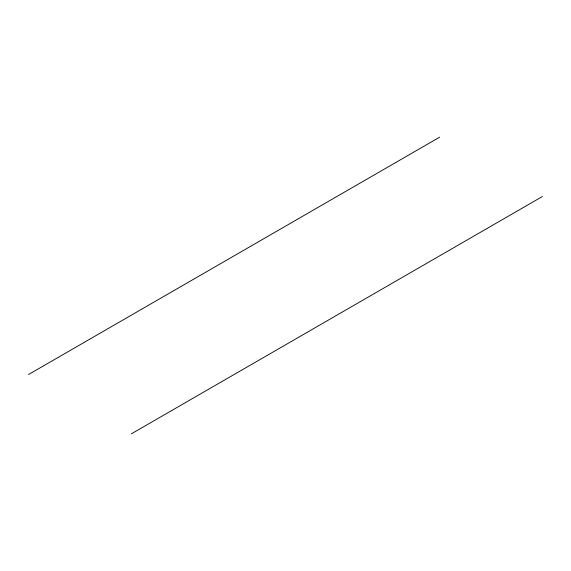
<?xml version="1.0" encoding="UTF-8"?>
<svg xmlns="http://www.w3.org/2000/svg" width="571" height="571" viewBox="0 0 571 571"><rect width="100%" height="100%" fill="white"/><g stroke="black" fill="none" stroke-linecap="round" stroke-linejoin="round"><path stroke-width="0.86" d="M28.55 374.512L439.67 137.154M131.33 433.846L542.45 196.488"/></g></svg>
